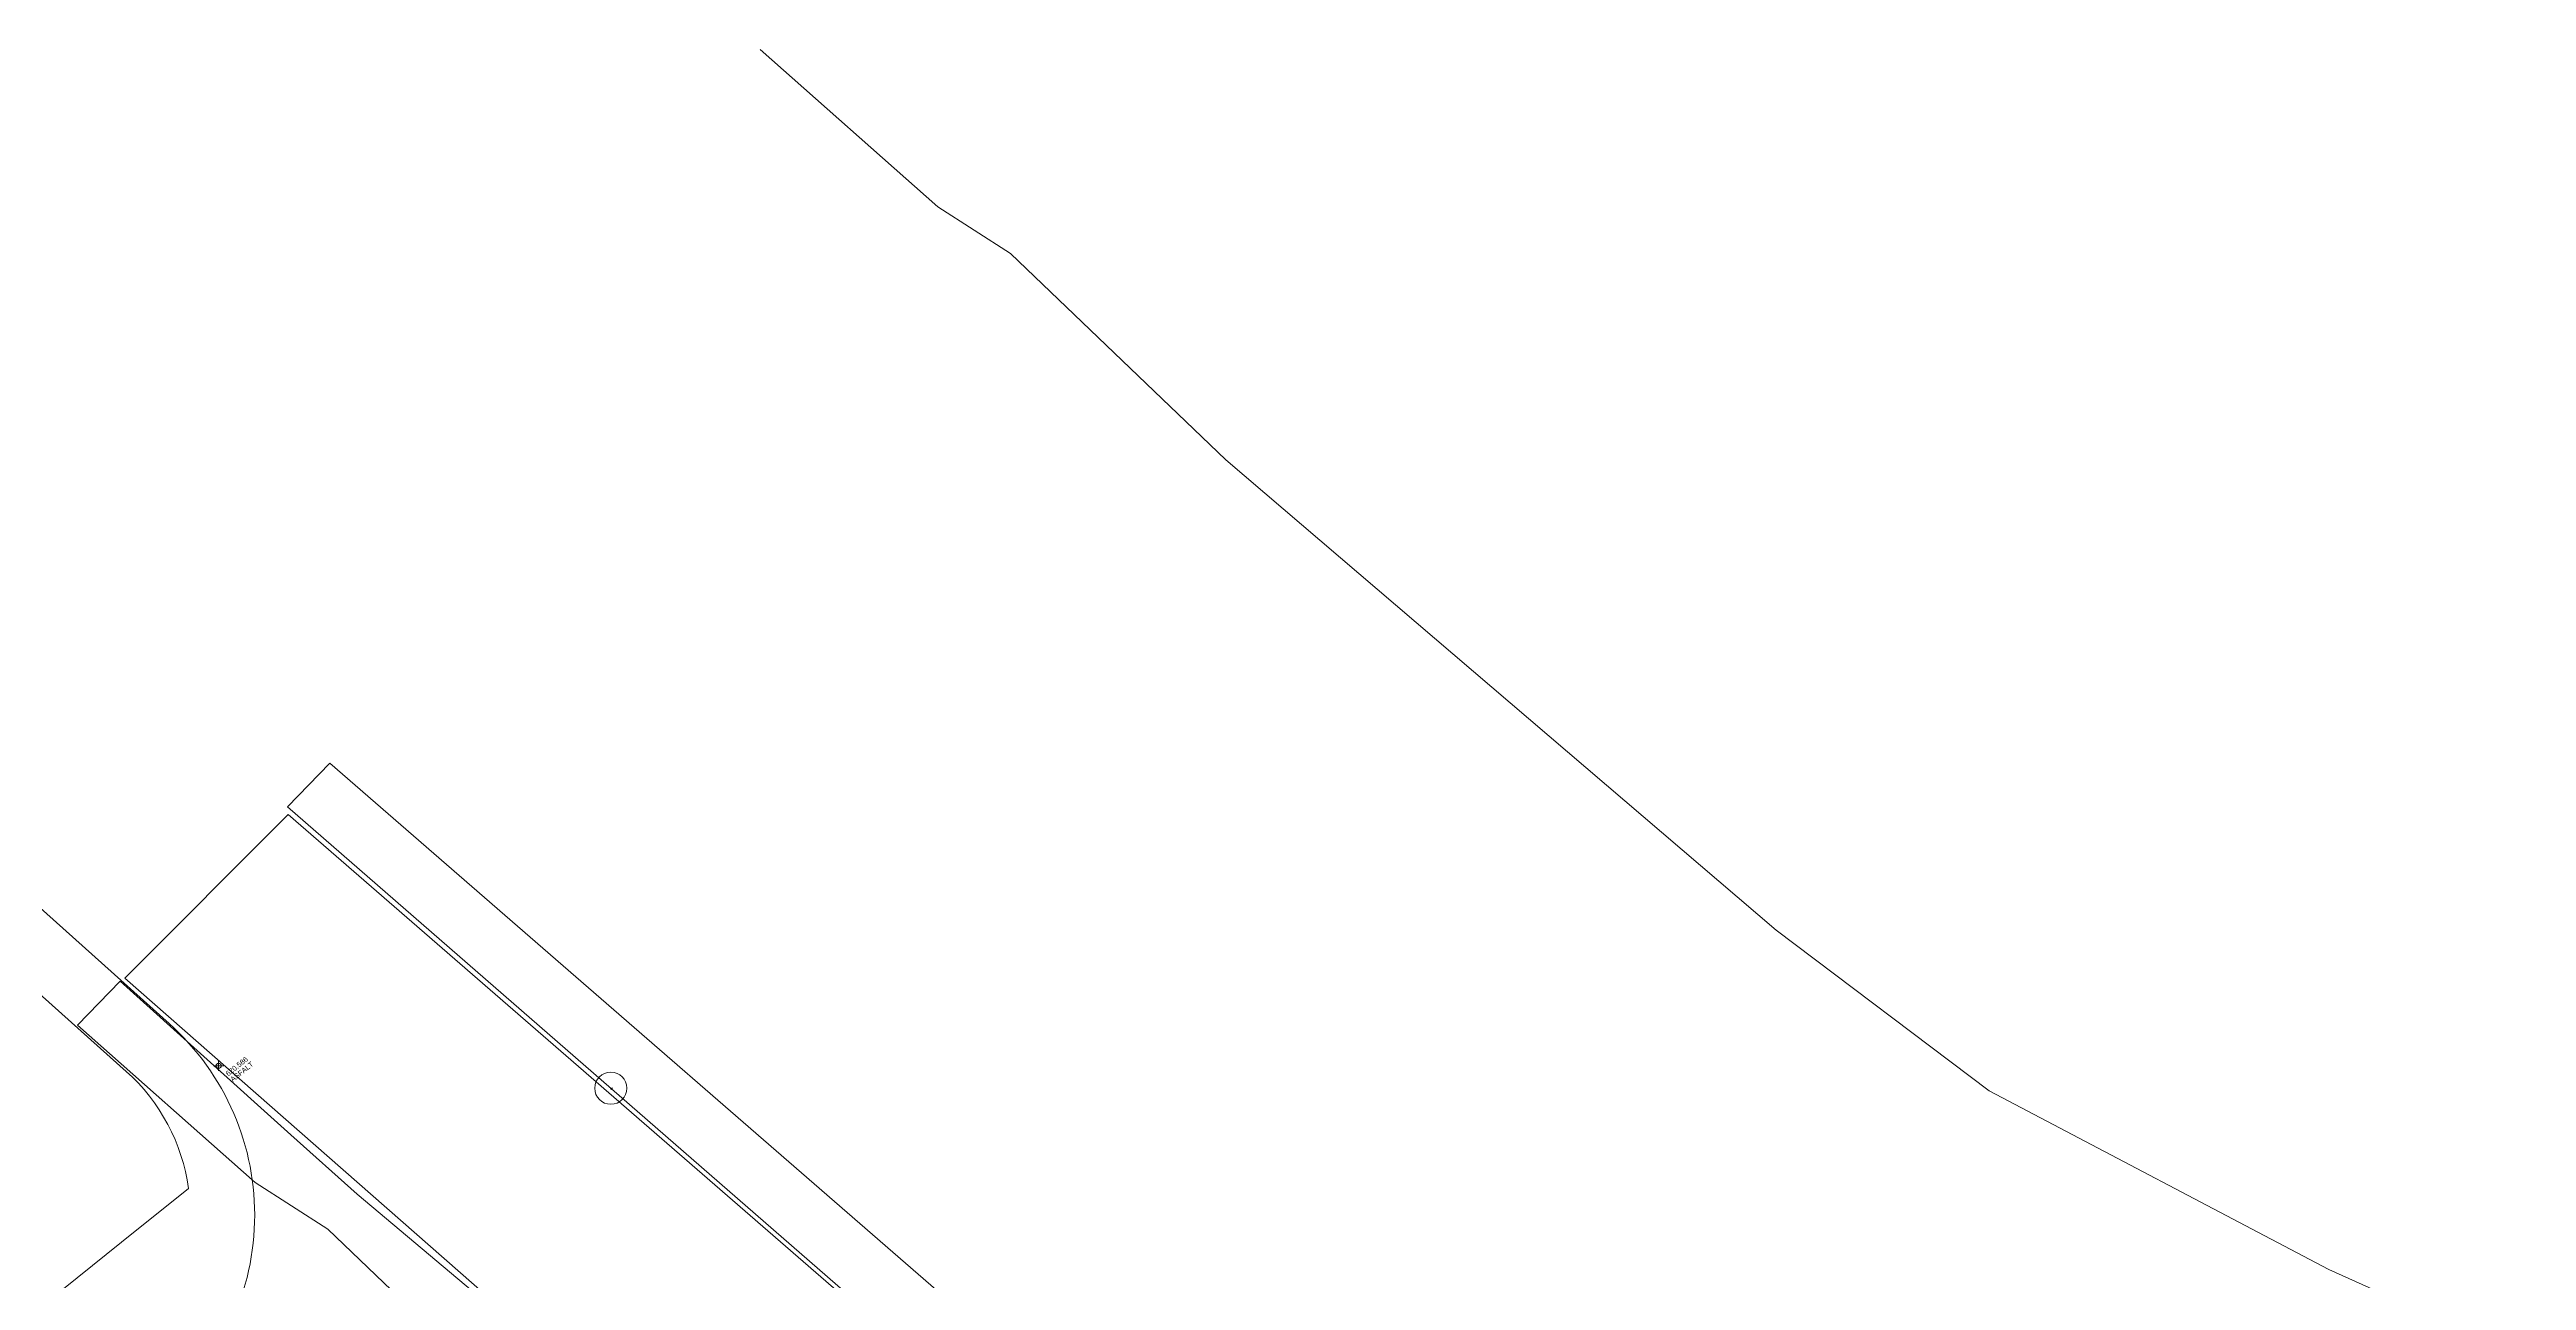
# Model space of a CAD drawing. Header units: metres. Extents: x 7511863 to 7512135, y 4692279 to 4692411.
# Drawn here: x 7511977.8 to 7512035.6, y 4692360.7 to 4692389.5 of the extents above; entities that cross this region are included whole.
import ezdxf

# ---------------------------------------------------------------- set-up
doc = ezdxf.new("R2010")
doc.units = ezdxf.units.M
doc.header["$PDMODE"] = 32
doc.header["$PDSIZE"] = 0.75
for name, color, linetype, lineweight in [('Asfallt', 97, 'Continuous', 0), ('betimi projekt vektor', 5, 'Continuous', 0), ('Matjet', 210, 'Continuous', 0), ('trotuar', 155, 'Continuous', 0)]:
    doc.layers.add(name, color=color, linetype=linetype, lineweight=lineweight)
doc.layers.add('Drawing & Figure_Pen_No__214', color=7, linetype='Continuous', lineweight=0, true_color=0xe8e8e8)
doc.styles.add('GENERATED_STYLE_1', font='arial.ttf')

msp = doc.modelspace()

# ---------------------------------------------------------------- linework, layer by layer
at = {"layer": 'Asfallt'}
msp.add_polyline3d([(7512032.133, 4692338.989, 620.799), (7512022.821, 4692342.556, 620.734), (7512016.031, 4692345.7, 620.719), (7512013.894, 4692346.303, 620.685), (7512011.493, 4692347.938, 620.717), (7512009.538, 4692349.372, 620.639), (7512000.086, 4692357.084, 620.646), (7511983.357, 4692371.604, 620.635), (7511979.545, 4692367.785, 620.538), (7511993.109, 4692355.881, 620.486), (7512002.953, 4692347.506, 620.551), (7512007.926, 4692343.747, 620.612), (7512015.974, 4692339.477, 620.697), (7512019.795, 4692337.693, 620.722), (7512029.736, 4692333.842, 620.707), (7512032.133, 4692338.989, 620.799)], dxfattribs=at)
at = {"layer": 'betimi projekt vektor', "elevation": 620.8, "flags": 128}
for points in [[(7511967.411, 4692351.925), (7511979.473, 4692361.627), (7511981.035, 4692362.883, 0.178023), (7511979.581, 4692365.612), (7511973.19, 4692371.335), (7511968.414, 4692376.296), (7511958.018, 4692388.433), (7511959.149, 4692389.402)], [(7511967.411, 4692351.925), (7511968.775, 4692350.225, 0.341886), (7511971.218, 4692350.262), (7511980.335, 4692357.581, 0.463122), (7511980.581, 4692366.73), (7511974.191, 4692372.452), (7511969.624, 4692377.461)]]:
    msp.add_lwpolyline(points, format="xyb", dxfattribs=at)
at = {"layer": 'Drawing & Figure_Pen_No__214', "color": 0, "linetype": 'Continuous', "lineweight": 0}
for p, q in [((7511981.618, 4692365.743), (7511981.858, 4692365.743)), ((7511981.738, 4692365.623), (7511981.738, 4692365.863))]:
    msp.add_line(p, q, dxfattribs=at)
msp.add_circle((7511981.738, 4692365.743), 0.06, dxfattribs=at)
at = {"layer": 'Matjet', "elevation": 620.685, "flags": 128}
msp.add_lwpolyline([(7511990.925, 4692365.229), (7511990.889, 4692365.189)], dxfattribs=at)
at = {"layer": 'Matjet', "color": 3}
msp.add_point((7511990.887, 4692365.22, 620.737), dxfattribs=at)
at = {"layer": 'trotuar'}
for points, elevation in [([(7512045.195, 4692355.279), (7512034.842, 4692359.247), (7512030.972, 4692360.991), (7512023.048, 4692365.157), (7512018.076, 4692368.91), (7512005.236, 4692379.883), (7512000.211, 4692384.702), (7511998.516, 4692385.791), (7511994.371, 4692389.458)], 0.307), ([(7511979.442, 4692367.719), (7511983.424, 4692364.13), (7511984.966, 4692362.746), (7511989.669, 4692358.793), (7512002.925, 4692347.45), (7512007.882, 4692343.688), (7512015.952, 4692339.36), (7512019.798, 4692337.62), (7512029.694, 4692333.746)], 620.678)]:
    msp.add_lwpolyline(points, dxfattribs=dict(at, elevation=elevation))
msp.add_polyline3d([(7512032.228, 4692339.072, 620.891), (7512023.121, 4692342.523, 620.854), (7512014.394, 4692346.525, 620.812), (7512013.075, 4692347.258, 620.804), (7512009.657, 4692349.561, 620.774), (7512000.141, 4692357.166, 620.72), (7511983.346, 4692371.786, 620.769), (7511984.329, 4692372.808, 620.789), (7512001.076, 4692358.261, 620.755), (7512011.217, 4692350.231, 620.873), (7512012.83, 4692349.111, 620.874), (7512015.201, 4692347.835, 620.873), (7512023.724, 4692343.88, 620.958), (7512032.862, 4692340.402, 620.979)], close=True, dxfattribs=at)
msp.add_polyline3d([(7512029.694, 4692333.746, 620.824), (7512029.266, 4692332.511, 620.859), (7512018.913, 4692336.479, 620.53), (7512015.043, 4692338.223, 620.586), (7512007.119, 4692342.389, 620.714), (7512002.147, 4692346.142, 620.702), (7511989.307, 4692357.115, 620.517), (7511984.282, 4692361.934, 620.43), (7511982.587, 4692363.023, 620.663), (7511978.442, 4692366.69, 620.705), (7511979.442, 4692367.719, 620.678), (7511983.424, 4692364.13, 620.637), (7511984.966, 4692362.746, 620.509), (7511989.669, 4692358.793, 620.577), (7512002.925, 4692347.45, 620.649), (7512007.882, 4692343.688, 620.67), (7512015.952, 4692339.36, 620.735), (7512019.798, 4692337.62, 620.748), (7512029.694, 4692333.746, 620.824)], dxfattribs=at)

# ---------------------------------------------------------------- texts
at = {"layer": 'Drawing & Figure_Pen_No__214', "color": 0, "linetype": 'Continuous', "lineweight": 0, "char_height": 0.12, "attachment_point": 7, "rotation": 38.7754, "style": 'GENERATED_STYLE_1'}
for s, insert in [('\\A1;620.586', (7511981.963, 4692365.493)), ('\\A1;ASFALT', (7511982.071, 4692365.359))]:
    msp.add_mtext(s, dxfattribs=dict(at, insert=insert))

doc.saveas('drawing.dxf')
